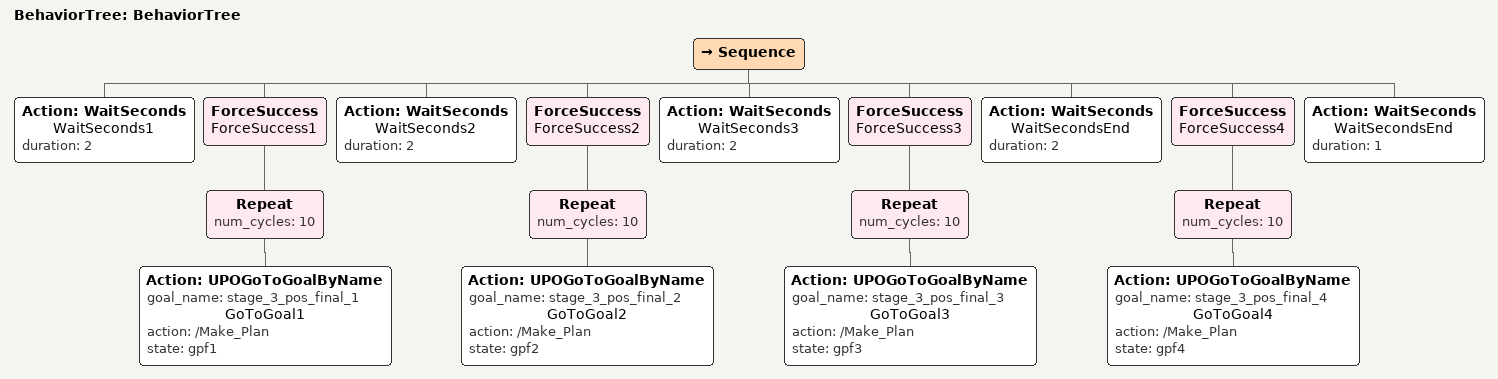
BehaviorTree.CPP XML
<root main_tree_to_execute="BehaviorTree">
    <BehaviorTree ID="BehaviorTree">
        <Sequence>
            <Action name="WaitSeconds1" ID="WaitSeconds" duration="2"/>
            <ForceSuccess name="ForceSuccess1">
                <Repeat num_cycles="10">
                    <Action goal_name="stage_3_pos_final_1" name="GoToGoal1" action="/Make_Plan" ID="UPOGoToGoalByName" state="gpf1"/>
                </Repeat>
            </ForceSuccess>
            <Action name="WaitSeconds2" ID="WaitSeconds" duration="2"/>
            <ForceSuccess name="ForceSuccess2">
                <Repeat num_cycles="10">
                    <Action goal_name="stage_3_pos_final_2" name="GoToGoal2" action="/Make_Plan" ID="UPOGoToGoalByName" state="gpf2"/>
                </Repeat>
            </ForceSuccess>
            <Action name="WaitSeconds3" ID="WaitSeconds" duration="2"/>
            <ForceSuccess name="ForceSuccess3">
                <Repeat num_cycles="10">
                    <Action goal_name="stage_3_pos_final_3" name="GoToGoal3" action="/Make_Plan" ID="UPOGoToGoalByName" state="gpf3"/>
                </Repeat>
            </ForceSuccess>
            <Action name="WaitSecondsEnd" ID="WaitSeconds" duration="2"/>
            <ForceSuccess name="ForceSuccess4">
                <Repeat num_cycles="10">
                    <Action goal_name="stage_3_pos_final_4" name="GoToGoal4" action="/Make_Plan" ID="UPOGoToGoalByName" state="gpf4"/>
                </Repeat>
            </ForceSuccess>
            <Action name="WaitSecondsEnd" ID="WaitSeconds" duration="1"/>
        </Sequence>
    </BehaviorTree>
</root>
